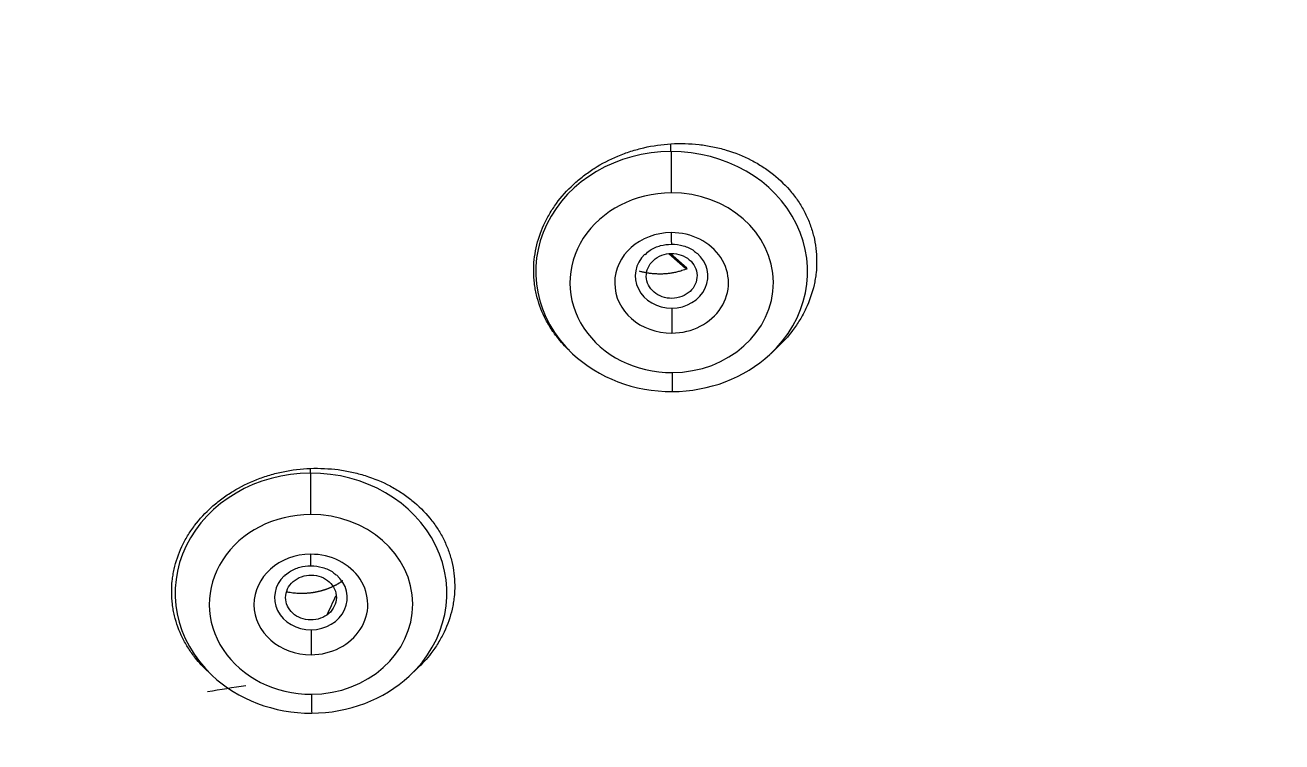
# Model space of a CAD drawing. Header units: millimetres. Extents: x 2433 to 4809, y -10272 to -6912.
# Drawn here: x 3258.18 to 3275.47, y -8415.38 to -8405.51 of the extents above; entities that cross this region are included whole.
import ezdxf

# ---------------------------------------------------------------- set-up
doc = ezdxf.new("R2010")
doc.units = ezdxf.units.MM
doc.layers.add('DIM', color=3, linetype='Continuous', lineweight=13)
doc.styles.add('ARIAL', font='arial.ttf')
doc.dimstyles.get("Standard").update_dxf_attribs({"dimtxt": 15, "dimasz": 15, "dimexe": 0.18, "dimexo": 0.0625, "dimgap": 4, "dimtad": 0, "dimtih": 1, "dimtoh": 1, "dimdec": 1, "dimdsep": 46, "dimtxsty": 'ARIAL', "dimcen": 0, "dimclrd": 3, "dimclre": 3, "dimclrt": 3, "dimadec": 0, "dimazin": 0, "dimtfac": 1, "dimtdec": 1, "dimtofl": 0, "dimtmove": 0, "dimatfit": 3, "dimfxl": 1, "dimtolj": 1, "dimtzin": 0, "dimarcsym": 0})

# ---------------------------------------------------------------- blocks, each defined once
blk = doc.blocks.new('*D43')
at = {"layer": 'Defpoints', "color": 0, "transparency": 16777216}
for p in [(3193.999, -7897.186), (3599.118, -9941.356), (3679.627, -9941.356)]:
    blk.add_point(p, dxfattribs=at)
at = {"layer": 'DIM', "color": 3, "lineweight": -2, "transparency": 16777216}
for p, q in [((3194.062, -7897.186), (3679.807, -7897.186)), ((3679.627, -7915.186), (3679.627, -8902.472)), ((3679.627, -9923.356), (3679.627, -8936.071)), ((3599.18, -9941.356), (3679.807, -9941.356))]:
    blk.add_line(p, q, dxfattribs=at)
at = {"layer": 'DIM', "color": 3, "transparency": 16777216}
for points in [[(3676.627, -7915.186), (3682.627, -7915.186), (3679.627, -7897.186)], [(3676.627, -9923.356), (3682.627, -9923.356), (3679.627, -9941.356)]]:
    blk.add_solid(points, dxfattribs=at)
at = {"layer": 'DIM', "color": 3, "transparency": 16777216, "insert": (3679.627, -8919.271), "char_height": 18, "attachment_point": 5, "style": 'ARIAL'}
blk.add_mtext('\\A1;(2280)', dxfattribs=at)

msp = doc.modelspace()

# ---------------------------------------------------------------- linework, layer by layer
at = {"linetype": 'Continuous', "lineweight": 13}
for p, q in [((3267.064, -8407.254), (3267.064, -8407.148)), ((3267.264, -8408.864), (3267.034, -8408.662)), ((3262.101, -8411.679), (3262.101, -8411.614))]:
    msp.add_line(p, q, dxfattribs=at)
at = {"linetype": 'Continuous', "lineweight": 18}
for p, q in [((3267.283, -8408.857), (3267.059, -8408.661)), ((3265.667, -8409.994), (3265.71, -8410.035)), ((3268.436, -8410.035), (3268.53, -8409.947)), ((3260.684, -8414.401), (3260.747, -8414.46)), ((3263.473, -8414.46), (3263.568, -8414.371))]:
    msp.add_line(p, q, dxfattribs=at)
at = {"linetype": 'Continuous', "lineweight": 13}
for centre, major_axis, ratio, start_param, end_param in [((3267.073, -8408.905), (-1.87, 0), 0.882948, 4.717224, 7.037094), ((3267.073, -8408.905), (-1.87, 0), 0.882948, 2.377964, 4.717224), ((3267.067, -8407.589), (0.002, -0.5), 0.00227, 3.979346, 5.201076), ((3267.073, -8409.059), (1.4, 0), 0.882948, 1.575631, 4.717224), ((3267.073, -8409.059), (1.4, 0), 0.882948, 4.717224, 7.858816), ((3267.072, -8409.061), (-0.783, 0), 0.882948, 4.717224, 7.858816), ((3267.072, -8409.061), (-0.783, 0), 0.882948, 1.575631, 4.717224), ((3267.068, -8408.229), (0.001, -0.3), 0.00227, 5.201076, 6.276176), ((3267.076, -8409.611), (-0.001, 0.3), 0.00227, 0.828524, 2.059484), ((3267.08, -8410.061), (-0.002, 0.5), 0.00227, 2.059484, 3.281214), ((3262.11, -8413.33), (-1.87, 0), 0.882948, 4.717224, 7.037094), ((3262.11, -8413.33), (-1.87, 0), 0.882948, 2.377964, 4.717224), ((3262.103, -8412.014), (0.002, -0.5), 0.00227, 3.979346, 5.201076), ((3262.11, -8413.484), (1.4, 0), 0.882948, 1.575631, 4.717224), ((3262.11, -8413.484), (1.4, 0), 0.882948, 4.717224, 7.858816), ((3262.108, -8413.486), (-0.783, 0), 0.882948, 4.717224, 7.858816), ((3262.108, -8413.486), (-0.783, 0), 0.882948, 1.575631, 4.717224), ((3262.104, -8412.654), (0.001, -0.3), 0.00227, 5.201076, 6.276176), ((3262.112, -8414.036), (-0.001, 0.3), 0.00227, 0.828524, 2.059484), ((3262.117, -8414.486), (-0.002, 0.5), 0.00227, 2.059484, 3.281214)]:
    msp.add_ellipse(centre, major_axis=major_axis, ratio=ratio, start_param=start_param, end_param=end_param, dxfattribs=at)
at = {"linetype": 'Continuous', "lineweight": 18}
for centre, major_axis, start_param, end_param in [((3267.072, -8408.967), (-0.5, 0), 5.53772, 7.858816), ((3267.072, -8408.967), (-0.5, 0), 1.575631, 3.936194), ((3267.073, -8408.905), (-1.87, 0), 0.753908, 1.575631), ((3267.073, -8408.905), (-1.87, 0), 1.575631, 2.377964), ((3262.108, -8413.392), (-0.5, 0), 5.53772, 7.858816), ((3262.108, -8413.392), (-0.5, 0), 1.575631, 3.936194), ((3262.11, -8413.33), (-1.87, 0), 0.753908, 1.575631), ((3262.11, -8413.33), (-1.87, 0), 1.575631, 2.377964)]:
    msp.add_ellipse(centre, major_axis=major_axis, ratio=0.882948, start_param=start_param, end_param=end_param, dxfattribs=at)
for points, knots in [([(3265.666, -8409.993), (3265.605, -8409.936), (3265.55, -8409.876), (3265.465, -8409.768), (3265.433, -8409.723), (3265.373, -8409.628), (3265.346, -8409.58), (3265.274, -8409.432), (3265.238, -8409.331), (3265.207, -8409.199), (3265.201, -8409.172), (3265.192, -8409.118), (3265.188, -8409.091), (3265.178, -8409.011), (3265.175, -8408.957), (3265.173, -8408.795), (3265.185, -8408.687), (3265.232, -8408.47), (3265.267, -8408.365), (3265.337, -8408.213), (3265.363, -8408.163), (3265.406, -8408.089), (3265.422, -8408.064), (3265.453, -8408.016), (3265.47, -8407.992), (3265.556, -8407.875), (3265.633, -8407.788), (3265.742, -8407.687), (3265.765, -8407.667), (3265.81, -8407.628), (3265.834, -8407.609), (3265.906, -8407.553), (3265.956, -8407.518), (3266.11, -8407.42), (3266.219, -8407.364), (3266.363, -8407.304), (3266.392, -8407.292), (3266.452, -8407.27), (3266.481, -8407.26), (3266.571, -8407.232), (3266.631, -8407.215), (3266.814, -8407.173), (3266.938, -8407.155), (3267.064, -8407.148)], [0, 0, 0, 0, 0.062034, 0.062034, 0.104668, 0.104668, 0.147303, 0.147303, 0.232573, 0.232573, 0.25389, 0.25389, 0.275208, 0.275208, 0.317843, 0.317843, 0.403112, 0.403112, 0.488382, 0.488382, 0.531017, 0.531017, 0.552334, 0.552334, 0.573652, 0.573652, 0.658921, 0.658921, 0.680239, 0.680239, 0.701556, 0.701556, 0.744191, 0.744191, 0.829461, 0.829461, 0.850778, 0.850778, 0.872095, 0.872095, 0.91473, 0.91473, 1, 1, 1, 1]), ([(3267.064, -8407.148), (3267.195, -8407.14), (3267.323, -8407.143), (3267.513, -8407.165), (3267.575, -8407.175), (3267.669, -8407.194), (3267.7, -8407.201), (3267.761, -8407.216), (3267.792, -8407.224), (3267.944, -8407.27), (3268.059, -8407.316), (3268.222, -8407.4), (3268.275, -8407.431), (3268.351, -8407.48), (3268.377, -8407.498), (3268.426, -8407.533), (3268.449, -8407.551), (3268.566, -8407.644), (3268.649, -8407.726), (3268.741, -8407.838), (3268.759, -8407.861), (3268.794, -8407.908), (3268.81, -8407.932), (3268.857, -8408.004), (3268.914, -8408.103), (3268.959, -8408.206), (3268.988, -8408.285), (3268.997, -8408.312), (3269.014, -8408.366), (3269.021, -8408.393), (3269.055, -8408.53), (3269.068, -8408.641), (3269.069, -8408.809), (3269.067, -8408.865), (3269.058, -8408.95), (3269.054, -8408.978), (3269.044, -8409.034), (3269.039, -8409.062), (3269.008, -8409.201), (3268.97, -8409.309), (3268.909, -8409.441), (3268.895, -8409.467), (3268.867, -8409.519), (3268.853, -8409.545), (3268.806, -8409.621), (3268.773, -8409.67), (3268.676, -8409.798), (3268.607, -8409.875), (3268.531, -8409.946)], [0, 0, 0, 0, 0.084383, 0.084383, 0.126574, 0.126574, 0.14767, 0.14767, 0.168766, 0.168766, 0.253149, 0.253149, 0.29534, 0.29534, 0.316436, 0.316436, 0.337531, 0.337531, 0.421914, 0.421914, 0.44301, 0.44301, 0.464106, 0.464106, 0.506297, 0.548488, 0.548488, 0.569584, 0.569584, 0.59068, 0.59068, 0.675063, 0.675063, 0.717254, 0.717254, 0.73835, 0.73835, 0.759446, 0.759446, 0.843828, 0.843828, 0.864924, 0.864924, 0.88602, 0.88602, 0.928211, 0.928211, 1, 1, 1, 1]), ([(3266.71, -8408.671), (3266.729, -8408.649), (3266.786, -8408.597), (3266.915, -8408.543), (3267.017, -8408.53), (3267.069, -8408.529)], [0, 0, 0, 0, 0.24821, 0.643629, 1, 1, 1, 1]), ([(3267.069, -8408.529), (3267.127, -8408.529), (3267.235, -8408.545), (3267.359, -8408.597), (3267.407, -8408.644), (3267.419, -8408.657)], [0, 0, 0, 0, 0.410705, 0.836907, 1, 1, 1, 1]), ([(3267.288, -8408.867), (3267.275, -8408.872), (3267.24, -8408.885), (3267.185, -8408.902), (3267.127, -8408.917), (3267.074, -8408.927), (3267.024, -8408.934), (3266.972, -8408.938), (3266.921, -8408.94), (3266.87, -8408.939), (3266.82, -8408.936), (3266.77, -8408.93), (3266.721, -8408.923), (3266.674, -8408.913), (3266.645, -8408.905), (3266.631, -8408.901)], [0, 0, 0, 0, 0.063989, 0.16833, 0.256182, 0.332428, 0.408728, 0.484998, 0.561133, 0.637, 0.712451, 0.787317, 0.861424, 0.934591, 1, 1, 1, 1]), ([(3260.682, -8414.399), (3260.623, -8414.344), (3260.57, -8414.286), (3260.503, -8414.203), (3260.486, -8414.18), (3260.454, -8414.135), (3260.438, -8414.112), (3260.393, -8414.041), (3260.366, -8413.993), (3260.293, -8413.847), (3260.256, -8413.745), (3260.225, -8413.614), (3260.219, -8413.588), (3260.21, -8413.535), (3260.206, -8413.508), (3260.196, -8413.428), (3260.189, -8413.321), (3260.194, -8413.215), (3260.203, -8413.134), (3260.206, -8413.108), (3260.215, -8413.054), (3260.22, -8413.027), (3260.25, -8412.894), (3260.286, -8412.79), (3260.356, -8412.64), (3260.382, -8412.591), (3260.426, -8412.518), (3260.442, -8412.494), (3260.474, -8412.447), (3260.491, -8412.423), (3260.577, -8412.309), (3260.656, -8412.223), (3260.766, -8412.125), (3260.788, -8412.105), (3260.835, -8412.068), (3260.859, -8412.049), (3260.932, -8411.995), (3260.982, -8411.961), (3261.138, -8411.866), (3261.248, -8411.812), (3261.393, -8411.755), (3261.423, -8411.744), (3261.483, -8411.724), (3261.513, -8411.714), (3261.603, -8411.687), (3261.664, -8411.672), (3261.848, -8411.634), (3261.973, -8411.619), (3262.101, -8411.614)], [0, 0, 0, 0, 0.059889, 0.059889, 0.081255, 0.081255, 0.102622, 0.102622, 0.145354, 0.145354, 0.230818, 0.230818, 0.252185, 0.252185, 0.273551, 0.273551, 0.316283, 0.359015, 0.359015, 0.380382, 0.380382, 0.401748, 0.401748, 0.487212, 0.487212, 0.529945, 0.529945, 0.551311, 0.551311, 0.572677, 0.572677, 0.658142, 0.658142, 0.679508, 0.679508, 0.700874, 0.700874, 0.743606, 0.743606, 0.829071, 0.829071, 0.850437, 0.850437, 0.871803, 0.871803, 0.914535, 0.914535, 1, 1, 1, 1]), ([(3262.101, -8411.614), (3262.231, -8411.609), (3262.359, -8411.615), (3262.547, -8411.639), (3262.609, -8411.65), (3262.702, -8411.671), (3262.733, -8411.678), (3262.794, -8411.695), (3262.825, -8411.703), (3262.975, -8411.751), (3263.089, -8411.798), (3263.251, -8411.884), (3263.303, -8411.915), (3263.379, -8411.965), (3263.404, -8411.982), (3263.452, -8412.017), (3263.476, -8412.036), (3263.591, -8412.129), (3263.673, -8412.21), (3263.764, -8412.322), (3263.782, -8412.344), (3263.816, -8412.391), (3263.832, -8412.414), (3263.879, -8412.486), (3263.935, -8412.583), (3263.979, -8412.684), (3264.017, -8412.788), (3264.034, -8412.841), (3264.073, -8413.003), (3264.086, -8413.111), (3264.088, -8413.275), (3264.085, -8413.33), (3264.076, -8413.412), (3264.072, -8413.44), (3264.063, -8413.495), (3264.058, -8413.522), (3264.027, -8413.657), (3263.99, -8413.763), (3263.929, -8413.891), (3263.916, -8413.916), (3263.889, -8413.966), (3263.874, -8413.991), (3263.829, -8414.066), (3263.796, -8414.113), (3263.703, -8414.234), (3263.639, -8414.304), (3263.568, -8414.37)], [0, 0, 0, 0, 0.084713, 0.084713, 0.12707, 0.12707, 0.148249, 0.148249, 0.169427, 0.169427, 0.25414, 0.25414, 0.296497, 0.296497, 0.317675, 0.317675, 0.338854, 0.338854, 0.423567, 0.423567, 0.444746, 0.444746, 0.465924, 0.465924, 0.508281, 0.550637, 0.550637, 0.592994, 0.592994, 0.677708, 0.677708, 0.720064, 0.720064, 0.741243, 0.741243, 0.762421, 0.762421, 0.847135, 0.847135, 0.868313, 0.868313, 0.889491, 0.889491, 0.931848, 0.931848, 1, 1, 1, 1]), ([(3277.441, -8411.716), (3277.355, -8412.078), (3277.149, -8412.787), (3276.749, -8413.803), (3276.429, -8414.443), (3276.171, -8414.909), (3276.082, -8415.061), (3275.899, -8415.362), (3275.804, -8415.509), (3275.512, -8415.945), (3275.307, -8416.227), (3274.983, -8416.636), (3274.872, -8416.77), (3274.646, -8417.033), (3274.531, -8417.162), (3274.178, -8417.542), (3273.935, -8417.785), (3273.623, -8418.074), (3273.561, -8418.132), (3273.435, -8418.244), (3273.372, -8418.3), (3273.181, -8418.465), (3272.794, -8418.786), (3272.396, -8419.084), (3271.99, -8419.367), (3271.854, -8419.459), (3271.578, -8419.638), (3271.439, -8419.725), (3271.019, -8419.978), (3270.734, -8420.138), (3270.306, -8420.361), (3270.162, -8420.432), (3269.875, -8420.57), (3269.157, -8420.903), (3268.436, -8421.173), (3267.284, -8421.533), (3266.709, -8421.678), (3266.136, -8421.792)], [0, 0, 0, 0, 0.0625, 0.125, 0.1875, 0.1875, 0.21875, 0.21875, 0.25, 0.25, 0.3125, 0.3125, 0.34375, 0.34375, 0.375, 0.375, 0.4375, 0.4375, 0.453125, 0.453125, 0.46875, 0.46875, 0.5, 0.5625, 0.5625, 0.59375, 0.59375, 0.625, 0.625, 0.6875, 0.6875, 0.71875, 0.71875, 0.75, 0.875, 0.875, 1, 1, 1, 1]), ([(3266.099, -8421.732), (3266.118, -8421.728), (3266.156, -8421.721), (3266.214, -8421.709), (3266.271, -8421.697), (3266.328, -8421.685), (3266.386, -8421.672), (3266.443, -8421.66), (3266.501, -8421.647), (3266.558, -8421.634), (3266.616, -8421.621), (3266.673, -8421.607), (3266.731, -8421.593), (3266.789, -8421.579), (3266.846, -8421.565), (3266.904, -8421.551), (3266.962, -8421.536), (3267.02, -8421.521), (3267.078, -8421.506), (3267.135, -8421.491), (3267.193, -8421.475), (3267.251, -8421.459), (3267.309, -8421.443), (3267.367, -8421.427), (3267.425, -8421.411), (3267.483, -8421.394), (3267.541, -8421.377), (3267.599, -8421.36), (3267.657, -8421.342), (3267.715, -8421.324), (3267.773, -8421.306), (3267.831, -8421.288), (3267.889, -8421.27), (3267.947, -8421.251), (3268.005, -8421.232), (3268.063, -8421.213), (3268.256, -8421.149), (3268.586, -8421.032), (3269.056, -8420.849), (3269.538, -8420.643), (3270.088, -8420.385), (3270.704, -8420.065), (3271.378, -8419.67), (3272.05, -8419.226), (3272.715, -8418.732), (3273.306, -8418.236), (3273.825, -8417.75), (3274.275, -8417.288), (3274.707, -8416.8), (3275.114, -8416.291), (3275.492, -8415.767), (3275.838, -8415.23), (3276.154, -8414.682), (3276.39, -8414.22), (3276.561, -8413.848), (3276.683, -8413.568), (3276.801, -8413.274), (3276.892, -8413.029), (3276.958, -8412.839), (3277.002, -8412.708), (3277.043, -8412.581), (3277.082, -8412.457), (3277.118, -8412.336), (3277.152, -8412.219), (3277.183, -8412.104), (3277.213, -8411.993), (3277.24, -8411.886), (3277.257, -8411.815), (3277.266, -8411.78)], [0, 0, 0, 0, 0.003497, 0.007, 0.010508, 0.014023, 0.017543, 0.02107, 0.024602, 0.02814, 0.031685, 0.035235, 0.038791, 0.042353, 0.045921, 0.049494, 0.053074, 0.05666, 0.060251, 0.063849, 0.067452, 0.071061, 0.074677, 0.078298, 0.081925, 0.085558, 0.089197, 0.092841, 0.096492, 0.100148, 0.103811, 0.107479, 0.111153, 0.114833, 0.118519, 0.122211, 0.125909, 0.15525, 0.185843, 0.21769, 0.250793, 0.297205, 0.345388, 0.395355, 0.447124, 0.500712, 0.541206, 0.582369, 0.624212, 0.666748, 0.708651, 0.750411, 0.792047, 0.833576, 0.853197, 0.873558, 0.894657, 0.916496, 0.92596, 0.935176, 0.944145, 0.952865, 0.961339, 0.969564, 0.977543, 0.985275, 0.992761, 1, 1, 1, 1]), ([(3261.746, -8413.096), (3261.765, -8413.074), (3261.822, -8413.022), (3261.951, -8412.968), (3262.053, -8412.955), (3262.105, -8412.954)], [0, 0, 0, 0, 0.24821, 0.643629, 1, 1, 1, 1]), ([(3262.105, -8412.954), (3262.163, -8412.954), (3262.271, -8412.97), (3262.395, -8413.022), (3262.443, -8413.069), (3262.455, -8413.083)], [0, 0, 0, 0, 0.410705, 0.836907, 1, 1, 1, 1]), ([(3262.549, -8413.159), (3262.546, -8413.161), (3262.539, -8413.166), (3262.528, -8413.174), (3262.517, -8413.181), (3262.506, -8413.188), (3262.495, -8413.195), (3262.483, -8413.201), (3262.472, -8413.208), (3262.46, -8413.215), (3262.448, -8413.221), (3262.436, -8413.227), (3262.424, -8413.233), (3262.412, -8413.239), (3262.4, -8413.245), (3262.387, -8413.251), (3262.375, -8413.256), (3262.362, -8413.261), (3262.349, -8413.266), (3262.336, -8413.271), (3262.323, -8413.276), (3262.31, -8413.281), (3262.297, -8413.285), (3262.284, -8413.289), (3262.27, -8413.293), (3262.257, -8413.297), (3262.243, -8413.301), (3262.23, -8413.305), (3262.216, -8413.308), (3262.202, -8413.311), (3262.189, -8413.314), (3262.175, -8413.317), (3262.161, -8413.319), (3262.147, -8413.322), (3262.133, -8413.324), (3262.119, -8413.326), (3262.105, -8413.328), (3262.091, -8413.329), (3262.077, -8413.331), (3262.063, -8413.332), (3262.049, -8413.333), (3262.035, -8413.334), (3262.021, -8413.335), (3262.007, -8413.335), (3261.993, -8413.335), (3261.98, -8413.335), (3261.966, -8413.335), (3261.932, -8413.335), (3261.878, -8413.331), (3261.82, -8413.323), (3261.786, -8413.317), (3261.776, -8413.315)], [0, 0, 0, 0, 0.016449, 0.03296, 0.049531, 0.066158, 0.082837, 0.099566, 0.11634, 0.133157, 0.150015, 0.166909, 0.183839, 0.2008, 0.217792, 0.234812, 0.251857, 0.268926, 0.286018, 0.30313, 0.320261, 0.33741, 0.354577, 0.371759, 0.388956, 0.406168, 0.423394, 0.44063, 0.457873, 0.47512, 0.492368, 0.509613, 0.526854, 0.544086, 0.561307, 0.578514, 0.595704, 0.612874, 0.630023, 0.647146, 0.664243, 0.68131, 0.698346, 0.715348, 0.732314, 0.749242, 0.766131, 0.782979, 0.873013, 0.962985, 1, 1, 1, 1]), ([(3279.149, -8413.744), (3279.127, -8413.798), (3279.009, -8414.082), (3278.779, -8414.592), (3278.432, -8415.264), (3278.021, -8415.968), (3277.512, -8416.738), (3276.857, -8417.6), (3276.036, -8418.528), (3275.357, -8419.18), (3274.918, -8419.563), (3274.787, -8419.674), (3274.657, -8419.784), (3274.525, -8419.892), (3274.393, -8419.998), (3274.26, -8420.102), (3274.127, -8420.205), (3273.994, -8420.306), (3273.86, -8420.405), (3273.726, -8420.502), (3273.591, -8420.598), (3273.456, -8420.692), (3273.321, -8420.784), (3273.185, -8420.875), (3273.049, -8420.964), (3272.913, -8421.051), (3272.777, -8421.137), (3272.641, -8421.221), (3272.504, -8421.304), (3272.367, -8421.385), (3272.231, -8421.464), (3272.094, -8421.542), (3271.957, -8421.618), (3271.821, -8421.693), (3271.684, -8421.766), (3271.547, -8421.838), (3271.411, -8421.908), (3271.274, -8421.976), (3271.138, -8422.043), (3271.002, -8422.109), (3270.866, -8422.173), (3270.73, -8422.236), (3270.595, -8422.297), (3270.459, -8422.357), (3270.324, -8422.416), (3270.189, -8422.473), (3270.055, -8422.529), (3269.921, -8422.583), (3269.787, -8422.636), (3269.653, -8422.688), (3269.52, -8422.739), (3269.388, -8422.788), (3269.255, -8422.836), (3269.123, -8422.882), (3268.992, -8422.928), (3268.861, -8422.972), (3268.731, -8423.015), (3268.601, -8423.057), (3268.471, -8423.097), (3268.342, -8423.137), (3268.214, -8423.175), (3268.086, -8423.212), (3267.959, -8423.248), (3267.832, -8423.283), (3267.706, -8423.317), (3267.581, -8423.35), (3267.456, -8423.382), (3267.332, -8423.412), (3267.208, -8423.442), (3267.085, -8423.471), (3266.963, -8423.498), (3266.842, -8423.525), (3266.721, -8423.551), (3266.601, -8423.576), (3266.482, -8423.6), (3266.402, -8423.615), (3266.363, -8423.622)], [0, 0, 0, 0, 0.010848, 0.058035, 0.105222, 0.15241, 0.209744, 0.275973, 0.351095, 0.435109, 0.445383, 0.455605, 0.465774, 0.47589, 0.485954, 0.495964, 0.505922, 0.515827, 0.525679, 0.535479, 0.545225, 0.554919, 0.56456, 0.574149, 0.583684, 0.593167, 0.602597, 0.611974, 0.621299, 0.630571, 0.639789, 0.648955, 0.658069, 0.667129, 0.676137, 0.685092, 0.693994, 0.702843, 0.71164, 0.720384, 0.729075, 0.737713, 0.746298, 0.754831, 0.763311, 0.771738, 0.780112, 0.788434, 0.796702, 0.804918, 0.813081, 0.821192, 0.829249, 0.837254, 0.845206, 0.853105, 0.860951, 0.868745, 0.876485, 0.884173, 0.891808, 0.899391, 0.90692, 0.914397, 0.921821, 0.929192, 0.936511, 0.943776, 0.950989, 0.958149, 0.965256, 0.97231, 0.979312, 0.986261, 0.993157, 1, 1, 1, 1])]:
    msp.add_open_spline(points, degree=3, knots=knots, dxfattribs=at)
for points in [[(3267.348, -8409.157), (3267.321, -8409.187), (3267.249, -8409.24), (3267.112, -8409.281), (3266.974, -8409.27), (3266.851, -8409.214), (3266.761, -8409.121), (3266.717, -8409.006), (3266.728, -8408.881), (3266.77, -8408.806), (3266.799, -8408.774)], [(3266.799, -8408.774), (3266.828, -8408.742), (3266.901, -8408.688), (3267.035, -8408.649), (3267.173, -8408.661), (3267.296, -8408.717), (3267.386, -8408.809), (3267.43, -8408.926), (3267.416, -8409.052), (3267.375, -8409.127), (3267.348, -8409.157)], [(3261.89, -8413.15), (3261.926, -8413.124), (3262.011, -8413.086), (3262.152, -8413.075), (3262.284, -8413.114), (3262.389, -8413.192), (3262.453, -8413.3), (3262.467, -8413.422), (3262.422, -8413.543), (3262.363, -8413.607), (3262.329, -8413.631)], [(3262.329, -8413.631), (3262.295, -8413.656), (3262.212, -8413.693), (3262.068, -8413.706), (3261.936, -8413.668), (3261.83, -8413.589), (3261.766, -8413.481), (3261.752, -8413.36), (3261.794, -8413.241), (3261.854, -8413.176), (3261.89, -8413.15)]]:
    msp.add_open_spline(points, degree=3, dxfattribs=at)
at = {"linetype": 'Continuous', "lineweight": 13}
for points, knots in [([(3265.893, -8422.041), (3265.913, -8422.037), (3265.955, -8422.029), (3266.016, -8422.016), (3266.078, -8422.004), (3266.141, -8421.991), (3266.203, -8421.978), (3266.265, -8421.965), (3266.327, -8421.951), (3266.39, -8421.937), (3266.453, -8421.923), (3266.515, -8421.908), (3266.578, -8421.894), (3266.641, -8421.879), (3266.704, -8421.864), (3266.767, -8421.848), (3266.83, -8421.832), (3266.893, -8421.816), (3266.956, -8421.8), (3267.019, -8421.783), (3267.083, -8421.766), (3267.146, -8421.749), (3267.21, -8421.732), (3267.273, -8421.714), (3267.337, -8421.696), (3267.4, -8421.678), (3267.464, -8421.659), (3267.528, -8421.64), (3267.592, -8421.621), (3267.656, -8421.602), (3267.72, -8421.582), (3267.784, -8421.562), (3267.848, -8421.542), (3267.912, -8421.521), (3267.976, -8421.5), (3268.04, -8421.479), (3268.104, -8421.457), (3268.168, -8421.436), (3268.232, -8421.413), (3268.297, -8421.391), (3268.361, -8421.368), (3268.425, -8421.345), (3268.49, -8421.322), (3268.554, -8421.298), (3268.618, -8421.274), (3268.683, -8421.25), (3268.747, -8421.226), (3268.812, -8421.201), (3268.876, -8421.176), (3268.94, -8421.15), (3269.005, -8421.124), (3269.069, -8421.098), (3269.133, -8421.072), (3269.198, -8421.045), (3269.262, -8421.018), (3269.327, -8420.991), (3269.391, -8420.963), (3269.455, -8420.935), (3269.519, -8420.907), (3269.584, -8420.878), (3269.648, -8420.849), (3269.712, -8420.82), (3269.776, -8420.79), (3269.84, -8420.76), (3269.905, -8420.73), (3269.969, -8420.699), (3270.033, -8420.668), (3270.097, -8420.637), (3270.16, -8420.605), (3270.224, -8420.573), (3270.288, -8420.541), (3270.352, -8420.508), (3270.416, -8420.475), (3270.48, -8420.442), (3270.543, -8420.408), (3270.607, -8420.374), (3270.671, -8420.34), (3270.734, -8420.305), (3270.798, -8420.27), (3270.862, -8420.235), (3270.925, -8420.199), (3270.989, -8420.163), (3271.052, -8420.126), (3271.115, -8420.089), (3271.179, -8420.052), (3271.242, -8420.014), (3271.305, -8419.976), (3271.368, -8419.938), (3271.431, -8419.899), (3271.494, -8419.86), (3271.557, -8419.82), (3271.62, -8419.78), (3271.683, -8419.74), (3271.746, -8419.699), (3271.809, -8419.658), (3271.871, -8419.617), (3271.934, -8419.575), (3271.996, -8419.532), (3272.059, -8419.49), (3272.121, -8419.447), (3272.183, -8419.403), (3272.245, -8419.359), (3272.307, -8419.315), (3272.369, -8419.27), (3272.431, -8419.225), (3272.492, -8419.18), (3272.554, -8419.134), (3272.615, -8419.088), (3272.676, -8419.041), (3272.737, -8418.995), (3272.798, -8418.947), (3272.858, -8418.9), (3272.919, -8418.852), (3272.979, -8418.803), (3273.039, -8418.755), (3273.099, -8418.706), (3273.159, -8418.656), (3273.218, -8418.607), (3273.277, -8418.557), (3273.336, -8418.506), (3273.395, -8418.455), (3273.453, -8418.404), (3273.511, -8418.353), (3273.569, -8418.301), (3273.627, -8418.249), (3273.685, -8418.196), (3273.742, -8418.143), (3273.799, -8418.09), (3273.856, -8418.037), (3273.912, -8417.983), (3273.969, -8417.928), (3274.025, -8417.873), (3274.081, -8417.818), (3274.137, -8417.763), (3274.192, -8417.707), (3274.247, -8417.651), (3274.302, -8417.594), (3274.357, -8417.537), (3274.411, -8417.48), (3274.465, -8417.422), (3274.519, -8417.364), (3274.573, -8417.305), (3274.626, -8417.246), (3274.68, -8417.187), (3274.733, -8417.127), (3274.785, -8417.067), (3274.838, -8417.007), (3274.89, -8416.946), (3274.941, -8416.884), (3274.993, -8416.823), (3275.044, -8416.761), (3275.095, -8416.698), (3275.146, -8416.635), (3275.197, -8416.571), (3275.247, -8416.507), (3275.297, -8416.443), (3275.346, -8416.378), (3275.396, -8416.313), (3275.445, -8416.248), (3275.493, -8416.182), (3275.542, -8416.116), (3275.59, -8416.049), (3275.637, -8415.982), (3275.685, -8415.914), (3275.732, -8415.847), (3275.778, -8415.779), (3275.824, -8415.71), (3275.87, -8415.641), (3275.915, -8415.572), (3275.96, -8415.503), (3276.005, -8415.433), (3276.049, -8415.363), (3276.093, -8415.292), (3276.136, -8415.222), (3276.179, -8415.15), (3276.221, -8415.079), (3276.263, -8415.007), (3276.305, -8414.935), (3276.346, -8414.863), (3276.387, -8414.791), (3276.427, -8414.718), (3276.467, -8414.644), (3276.506, -8414.571), (3276.545, -8414.497), (3276.583, -8414.423), (3276.621, -8414.349), (3276.659, -8414.274), (3276.696, -8414.199), (3276.732, -8414.123), (3276.769, -8414.047), (3276.804, -8413.971), (3276.839, -8413.895), (3276.874, -8413.818), (3276.908, -8413.741), (3276.942, -8413.664), (3276.975, -8413.586), (3277.008, -8413.508), (3277.04, -8413.43), (3277.072, -8413.351), (3277.103, -8413.272), (3277.134, -8413.193), (3277.164, -8413.113), (3277.194, -8413.033), (3277.223, -8412.953), (3277.252, -8412.872), (3277.28, -8412.791), (3277.308, -8412.71), (3277.335, -8412.628), (3277.362, -8412.546), (3277.388, -8412.464), (3277.414, -8412.381), (3277.439, -8412.298), (3277.463, -8412.215), (3277.487, -8412.131), (3277.51, -8412.047), (3277.533, -8411.963), (3277.556, -8411.878), (3277.577, -8411.793), (3277.591, -8411.736), (3277.598, -8411.707)], [0, 0, 0, 0, 0.003615, 0.007238, 0.010871, 0.014513, 0.018165, 0.021825, 0.025495, 0.029174, 0.032862, 0.036559, 0.040265, 0.04398, 0.047704, 0.051437, 0.05518, 0.058931, 0.062692, 0.066461, 0.070239, 0.074027, 0.077823, 0.081628, 0.085442, 0.089265, 0.093097, 0.096937, 0.100787, 0.104645, 0.108512, 0.112388, 0.116272, 0.120166, 0.124068, 0.127978, 0.131898, 0.135826, 0.139762, 0.143707, 0.147661, 0.151623, 0.155594, 0.159573, 0.163561, 0.167557, 0.171561, 0.175574, 0.179596, 0.183625, 0.187663, 0.191709, 0.195763, 0.199826, 0.203897, 0.207976, 0.212063, 0.216158, 0.220261, 0.224373, 0.228492, 0.232619, 0.236754, 0.240898, 0.245049, 0.249207, 0.253374, 0.25755, 0.261736, 0.26593, 0.270134, 0.274348, 0.278571, 0.282804, 0.287047, 0.2913, 0.295563, 0.299836, 0.304119, 0.308413, 0.312717, 0.317032, 0.321357, 0.325694, 0.330041, 0.334399, 0.338769, 0.34315, 0.347542, 0.351946, 0.356362, 0.360789, 0.365228, 0.36968, 0.374144, 0.37862, 0.383107, 0.387606, 0.392117, 0.396639, 0.401171, 0.405714, 0.410267, 0.414831, 0.419405, 0.423988, 0.42858, 0.433182, 0.437792, 0.442412, 0.447039, 0.451675, 0.456318, 0.46097, 0.465628, 0.470293, 0.474966, 0.479644, 0.484329, 0.489019, 0.493716, 0.498417, 0.503124, 0.507838, 0.51256, 0.517291, 0.522029, 0.526776, 0.531531, 0.536295, 0.541068, 0.545849, 0.55064, 0.555439, 0.560248, 0.565067, 0.569895, 0.574733, 0.57958, 0.584438, 0.589306, 0.594184, 0.599073, 0.603973, 0.608883, 0.613805, 0.618737, 0.623681, 0.628638, 0.633608, 0.638593, 0.643592, 0.648605, 0.65363, 0.658669, 0.66372, 0.668783, 0.673858, 0.678945, 0.684042, 0.68915, 0.694269, 0.699397, 0.704535, 0.709682, 0.714838, 0.720002, 0.725174, 0.730354, 0.735541, 0.740734, 0.745934, 0.751139, 0.756351, 0.761568, 0.766792, 0.772022, 0.777258, 0.782502, 0.787752, 0.793009, 0.798274, 0.803546, 0.808826, 0.814113, 0.819408, 0.824712, 0.830024, 0.835344, 0.840674, 0.846012, 0.851359, 0.856716, 0.862082, 0.867458, 0.872844, 0.87824, 0.883647, 0.889064, 0.894492, 0.899932, 0.905382, 0.910844, 0.916318, 0.921804, 0.927302, 0.932812, 0.938335, 0.943872, 0.949421, 0.954984, 0.96056, 0.966151, 0.971755, 0.977374, 0.983008, 0.988657, 0.994321, 1, 1, 1, 1]), ([(3277.815, -8411.841), (3277.81, -8411.858), (3277.802, -8411.894), (3277.787, -8411.95), (3277.772, -8412.011), (3277.754, -8412.077), (3277.735, -8412.149), (3277.714, -8412.226), (3277.691, -8412.308), (3277.666, -8412.395), (3277.638, -8412.487), (3277.609, -8412.584), (3277.576, -8412.686), (3277.525, -8412.843), (3277.456, -8413.046), (3277.367, -8413.287), (3277.281, -8413.508), (3277.141, -8413.847), (3276.931, -8414.311), (3276.626, -8414.903), (3276.282, -8415.494), (3275.902, -8416.075), (3275.49, -8416.638), (3275.056, -8417.173), (3274.602, -8417.679), (3274.13, -8418.158), (3273.529, -8418.714), (3272.787, -8419.321), (3271.898, -8419.947), (3271.005, -8420.488), (3270.232, -8420.891), (3269.591, -8421.187), (3269.082, -8421.401), (3268.581, -8421.593), (3268.206, -8421.724), (3267.955, -8421.806), (3267.827, -8421.846), (3267.699, -8421.886), (3267.572, -8421.924), (3267.444, -8421.962), (3267.317, -8421.998), (3267.19, -8422.033), (3267.064, -8422.067), (3266.938, -8422.099), (3266.812, -8422.131), (3266.686, -8422.162), (3266.561, -8422.191), (3266.436, -8422.22), (3266.312, -8422.247), (3266.188, -8422.273), (3266.064, -8422.299), (3265.982, -8422.315), (3265.94, -8422.323)], [0, 0, 0, 0, 0.003333, 0.007009, 0.011031, 0.015396, 0.020106, 0.02516, 0.030558, 0.036301, 0.042388, 0.04882, 0.055597, 0.062718, 0.080156, 0.096349, 0.111297, 0.125, 0.165658, 0.207168, 0.24954, 0.293086, 0.335853, 0.377853, 0.419093, 0.459582, 0.499326, 0.566383, 0.630371, 0.69131, 0.749217, 0.781897, 0.813604, 0.84434, 0.874106, 0.881803, 0.889464, 0.897088, 0.904676, 0.912228, 0.919743, 0.927221, 0.934664, 0.942069, 0.949438, 0.956771, 0.964067, 0.971327, 0.97855, 0.985736, 0.992886, 1, 1, 1, 1]), ([(3266.182, -8423.251), (3266.201, -8423.247), (3266.241, -8423.239), (3266.303, -8423.227), (3266.369, -8423.214), (3266.438, -8423.199), (3266.512, -8423.184), (3266.589, -8423.167), (3266.67, -8423.15), (3266.754, -8423.131), (3266.843, -8423.111), (3266.935, -8423.089), (3267.031, -8423.066), (3267.13, -8423.042), (3267.233, -8423.016), (3267.4, -8422.973), (3267.626, -8422.912), (3267.909, -8422.831), (3268.189, -8422.746), (3268.551, -8422.629), (3269, -8422.473), (3269.537, -8422.267), (3270.08, -8422.039), (3270.877, -8421.672), (3271.929, -8421.111), (3273.207, -8420.279), (3274.397, -8419.332), (3275.478, -8418.289), (3276.437, -8417.17), (3277.098, -8416.219), (3277.529, -8415.496), (3277.781, -8415.036), (3278.027, -8414.543), (3278.226, -8414.101), (3278.377, -8413.734), (3278.48, -8413.466), (3278.564, -8413.232), (3278.634, -8413.028), (3278.693, -8412.847), (3278.744, -8412.683), (3278.788, -8412.534), (3278.827, -8412.398), (3278.86, -8412.277), (3278.888, -8412.17), (3278.912, -8412.078), (3278.926, -8412.021), (3278.933, -8411.995)], [0, 0, 0, 0, 0.003122, 0.006453, 0.009993, 0.013742, 0.017699, 0.021866, 0.026241, 0.030825, 0.035618, 0.04062, 0.045831, 0.051252, 0.056882, 0.062721, 0.078505, 0.094148, 0.10965, 0.125011, 0.154893, 0.185614, 0.217173, 0.249572, 0.327186, 0.410427, 0.499306, 0.579073, 0.66236, 0.749186, 0.77788, 0.808263, 0.840336, 0.874097, 0.893173, 0.910019, 0.924637, 0.937029, 0.948039, 0.958152, 0.967369, 0.975688, 0.983112, 0.989638, 0.995267, 1, 1, 1, 1])]:
    msp.add_open_spline(points, degree=3, knots=knots, dxfattribs=at)
for points in [[(3262.329, -8413.631), (3262.371, -8413.542), (3262.412, -8413.454), (3262.453, -8413.365)], [(3260.687, -8414.682), (3260.863, -8414.655), (3261.038, -8414.627), (3261.214, -8414.599)]]:
    msp.add_open_spline(points, degree=3, dxfattribs=at)

# ---------------------------------------------------------------- dimensions: what is measured, and where the dimension line sits
at = {"layer": 'DIM', "color": 3}
dim = msp.add_linear_dim(base=(3679.627, -9941.356), p1=(3193.999, -7897.186), p2=(3599.118, -9941.356), angle=90, text='(2280)', dimstyle='Standard', override={"dimtxt": 18, "dimasz": 18, "dimgap": 5}, dxfattribs=at)
dim.commit()
dim.dimension.update_dxf_attribs({"geometry": '*D43', "text_midpoint": (3679.627, -8919.271)})

doc.saveas('drawing.dxf')
